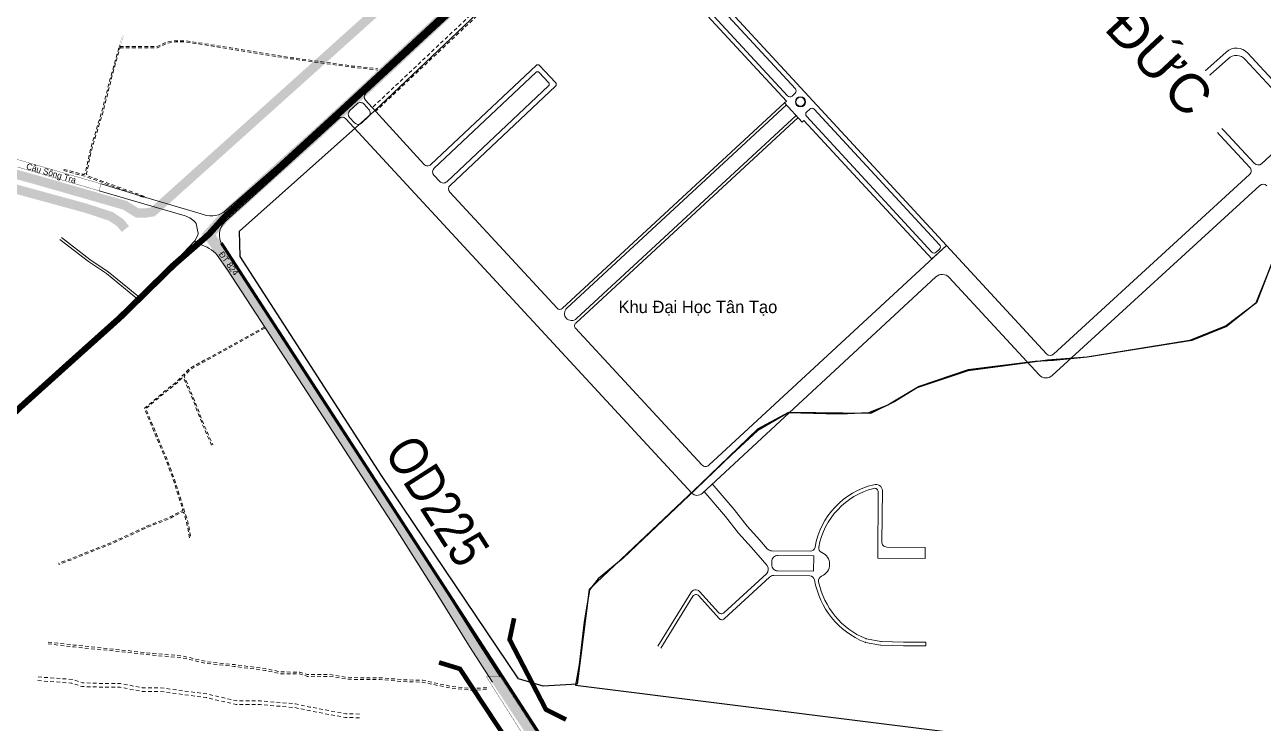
# Model space of a CAD drawing. Header units: metres. Extents: x 556238 to 587446, y 1177111 to 1219372.
# Drawn here: x 574145 to 576151, y 1193301 to 1194432 of the extents above; entities that cross this region are included whole.
import ezdxf
from ezdxf.enums import TextEntityAlignment as Align

# ---------------------------------------------------------------- set-up
doc = ezdxf.new("R2010")
doc.units = ezdxf.units.M
doc.header["$MEASUREMENT"] = 0
for name, pattern in [('ACAD_ISO03W100', [30, 12, -18]), ('DASHED2', [0.375, 0.25, -0.125]), ('Xr_GT Ben Luc$0$ACAD_ISO05W100', [33, 24, -3, 0, -3, 0, -3]), ('Xr_Nen GT$0$MON', [10, 6, -4])]:
    doc.linetypes.add(name, pattern=pattern)
for name, color, linetype in [('CAU', 7, 'Continuous'), ('Diameter_Text', 2, 'Continuous'), ('DUONG GIAO THONG', 7, 'Continuous'), ('VUNG DAN CU', 8, 'Continuous')]:
    doc.layers.add(name, color=color, linetype=linetype)
for name, color, linetype, lineweight in [('CNTV-TEXT', 40, 'Continuous', 20), ('PHL_VUNG CAP NUOC', 4, 'Xr_GT Ben Luc$0$ACAD_ISO05W100', 40), ('Pipe Existing', 1, 'ACAD_ISO03W100', 60), ('Pipe Existing_DTDH', 4, 'ACAD_ISO03W100', 40), ('Xr_Nen GT$0$CAU-CONG', 4, 'Continuous', 0), ('Xr_Nen GT$0$DUONG BT-NEN BT', 38, 'Continuous', 0), ('Xr_Nen GT$0$DUONG NHUA', 38, 'Continuous', 0), ('Xr_Nen GT$0$DUONG_DA', 38, 'Xr_Nen GT$0$MON', 0)]:
    doc.layers.add(name, color=color, linetype=linetype, lineweight=lineweight)
doc.styles.add('ARIAL', font='arial.ttf')
doc.styles.add('UTM', font='')
doc.styles.add('Xr_Nen GT$0$VN', font='VAPTIMN0.TTF')
doc.styles.get('UTM').set_extended_font_data('UTM Swiss Condensed')

# ---------------------------------------------------------------- blocks, each defined once
blk = doc.blocks.new('GT CHINH')
at = {"layer": 'CAU', "ltscale": 5, "const_width": 7.5}
for points in [[(9545.9, -5727.3), (9538.6, -5761.8), (9597.4, -5874.9), (9629.9, -5891.3)], [(9424.3, -5798.8), (9458.1, -5809.2), (9528.4, -5915.5), (9527, -5951.9)]]:
    blk.add_lwpolyline(points, dxfattribs=at)
at = {"layer": 'DUONG GIAO THONG', "color": 9, "ltscale": 5, "const_width": 17.5}
blk.add_lwpolyline([(10842.8, -3429.2), (10746.8, -3520.8), (10622.2, -3639.9), (10341.1, -3909.3), (10264.1, -3982.2), (10157.1, -4081.3), (10050.2, -4180.3), (10050.2, -4180.3), (9941.9, -4280.4), (9793.7, -4417.3), (9682.7, -4519.9), (9471.6, -4716.4), (9285.3, -4889.4), (9213.9, -4954.8), (9077.1, -5077.5), (9051.2, -5106.2), (9072, -5136.1), (9109.8, -5192.9), (9190.6, -5316.8), (9360.1, -5577.5), (9498.7, -5797.8), (9676.4, -6066.8)], dxfattribs=at)
blk = doc.blocks.new('DTDH_EXISTING_PIPE')
at = {"layer": 'Pipe Existing_DTDH', "color": 3, "linetype": 'DASHED2', "ltscale": 200, "const_width": 15, "elevation": 0.8, "flags": 128}
for points in [[(-1539.6, -4182.3), (-1882.6, -4501.9), (-2317.1, -4899.6), (-2584.3, -5141), (-3406.8, -5879.3), (-3416.1, -5887), (-3427.8, -5888.8), (-3441, -5888.6), (-3460.7, -5876.3), (-3609.7, -5833.6), (-3674.1, -5816)], [(-3676.6, -5815.3), (-3684, -5837.1), (-3613.3, -5856.6), (-3524.9, -5880.7), (-3483.6, -5894.2), (-3468.2, -5904.6), (-3460, -5914.7)]]:
    blk.add_lwpolyline(points, dxfattribs=at)

msp = doc.modelspace()

# ---------------------------------------------------------------- linework, layer by layer
at = {"layer": 'PHL_VUNG CAP NUOC', "color": 13, "ltscale": 5, "const_width": 10}
msp.add_lwpolyline([(576234.36192, 1195769.30146), (576138.39289, 1195677.66716), (576013.79028, 1195558.5548), (575732.70074, 1195289.16934), (575655.68921, 1195216.29027), (575548.70459, 1195117.2212), (575441.71998, 1195018.15213), (575441.71998, 1195018.15213), (575333.4346, 1194918.07324), (575185.27955, 1194781.15046), (575074.26967, 1194678.56531), (574863.12205, 1194482.07607), (574676.84301, 1194309.10216), (574605.49217, 1194243.68509), (574468.63308, 1194120.94001), (574442.81102, 1194092.23887), (574385.80309, 1194042.54144), (574298.70705, 1193957.28072), (574227.35407, 1193893.39578), (574139.10734, 1193814.02016), (574125.85913, 1193801.47204), (574098.24257, 1193782.2609), (573915.21656, 1193706.13631)], dxfattribs=at)
at = {"layer": 'VUNG DAN CU', "ltscale": 5}
for points in [[(576171.16363, 1194061.42652, 0), (576139.06454, 1193981.24495, 0), (576091.40953, 1193943.56089, 0), (576035.30337, 1193920.87032, 0), (575865.55937, 1193893.81453, 0), (575811.23399, 1193888.25198, 0), (575781.40366, 1193886.7146, 0), (575672.76198, 1193873.33138, 0), (575593.66632, 1193846.19896, 0), (575554.15623, 1193821.84136, 0), (575514.57778, 1193802.69023, 0), (575382.12832, 1193803.97185, 0), (575331.55282, 1193777.01248, 0), (575239.26978, 1193687.96386, 0), (575081.17689, 1193538.93138, 0), (575058.87494, 1193517.65311, 0), (575039.34178, 1193364.73946, 0), (575039.34178, 1193364.73946, 0), (574984.50182, 1193361.39387, 0), (574944.60898, 1193372.99667, 0), (574722.58518, 1193702.02992, 0), (574493.59882, 1194056.36247, 0), (574492.83518, 1194097.65448, 0), (574710.11832, 1194291.34327, 0), (575085.30573, 1194647.50744, 0)], [(576171.29478, 1194062.86072, 0), (576139.88408, 1193981.73164, 0), (576090.51863, 1193944.34935, 0), (576031.75557, 1193920.5625, 0), (575865.72448, 1193893.7297, 0), (575801.54374, 1193888.71932, 0), (575672.34289, 1193871.83299, 0), (575589.47821, 1193844.01562, 0), (575542.75527, 1193815.94214, 0), (575511.33501, 1193803.48937, 0), (575477.20313, 1193801.91292, 0), (575442.84185, 1193801.77912, 0), (575381.57088, 1193803.50896, 0), (575332.40187, 1193775.05186, 0), (575289.38797, 1193735.8623, 0), (575232.16695, 1193680.52798, 0), (575114.09497, 1193568.5519, 0), (575073.51381, 1193535.11918, 0), (575059.69126, 1193517.10282, 0), (575050.84706, 1193464.81906, 0), (575042.84379, 1193395.705, 0), (575036.80167, 1193363.04908, 0), (577506.35166, 1193054.05527, 0)]]:
    msp.add_polyline3d(points, dxfattribs=at)
at = {"layer": 'Xr_Nen GT$0$CAU-CONG', "flags": 128}
for points, const_width in [([(574298.11612, 1194398.15318), (574302.80951, 1194413.80796), (574304.72526, 1194413.23361), (574300.03188, 1194397.57882)], 0.2), ([(574131.04, 1194214.163), (574268.387, 1194174.178), (574265.1336, 1194163.00268), (574127.7866, 1194202.98768)], 0.5), ([(574892.684, 1193376.273), (574915.142, 1193376.112), (574992.13569, 1193257.72467), (574966.26521, 1193260.23346)], 0.5)]:
    msp.add_lwpolyline(points, close=True, dxfattribs=dict(at, const_width=const_width))
at = {"layer": 'Xr_Nen GT$0$DUONG BT-NEN BT', "flags": 128}
for points in [[(575401.87993, 1194329.50196), (575096.15787, 1194660.10995), (575051.47761, 1194618.79292), (575058.26695, 1194611.45093), (575077.25023, 1194629.00527, -0.4142135624), (575081.48963, 1194628.83948), (575378.38554, 1194307.77607), (575375.49738, 1194305.10531), (575404.03661, 1194274.24297), (575406.92477, 1194276.91373), (575614.08445, 1194052.89115), (575637.57883, 1194074.61703)], [(575392.97594, 1194328.084), (575100.83539, 1194644.00496, 0.4142135624), (575093.76972, 1194644.28129), (575088.63032, 1194639.52875, 0.4142135624), (575088.354, 1194632.46308), (575380.49297, 1194316.54383, 0.4141163444), (575387.55742, 1194316.26637), (575392.69839, 1194321.0172, 0.414310787)]]:
    msp.add_lwpolyline(points, format="xyb", close=True, dxfattribs=at)
for points in [[(575411.35458, 1194290.53456, 0.4142135624), (575411.07825, 1194283.46889), (575614.22057, 1194063.79067, 0.4142135624), (575621.28624, 1194063.51434), (575626.42564, 1194068.26688, 0.4142135624), (575626.70196, 1194075.33255), (575423.55964, 1194295.01077, 0.4142135624), (575416.49398, 1194295.28709), (575411.35458, 1194290.53456)], [(574201.93602, 1194083.99446), (574247.9047, 1194048.7639), (574277.43497, 1194028.83792), (574323.13342, 1193991.45537, -0.434893822), (574323.51185, 1193985.61605), (574300.53092, 1193961.22909), (574257.30453, 1193922.58238), (574203.23166, 1193874.46052), (574158.99541, 1193835.19264), (574124.06455, 1193802.04481), (574097.35357, 1193783.90181), (574015.05842, 1193749.64643), (574016.59558, 1193745.95357), (574099.26538, 1193780.36491), (574126.5816, 1193798.91901), (574161.70059, 1193832.24536), (574205.889, 1193871.47077), (574259.96716, 1193919.59736), (574303.32461, 1193958.36122), (574331.40287, 1193988.15738), (574385.70142, 1194039.78046), (574428.074, 1194075.585)], [(574420.489, 1194081.795), (574382.95547, 1194042.68906), (574331.8017, 1193994.05581, -0.3780537853), (574326.51293, 1193993.85869), (574279.82503, 1194032.05063), (574250.2421, 1194052.01214), (574204.36922, 1194087.16929)]]:
    msp.add_lwpolyline(points, format="xyb", dxfattribs=at)
at = {"layer": 'Xr_Nen GT$0$DUONG NHUA', "flags": 128}
for points in [[(575816.54361, 1195360.99106), (575813.51, 1195358.07), (575659.448, 1195212.275), (575445.453, 1195014.113), (575228.882, 1194813.955), (575069.418, 1194666.593), (574866.867, 1194478.048), (574697.37651, 1194320.6635, 0.4116350338), (574696.91005, 1194309.40941), (574791.30712, 1194205.93761, 0.4166149264), (574802.66025, 1194205.54408), (574972.99783, 1194365.7788, -0.4142135624), (574978.65205, 1194365.60599), (575004.6452, 1194337.97397, -0.4142135624), (575004.47239, 1194332.31975), (574833.76525, 1194171.73739, 0.411816269), (574833.37494, 1194160.47688), (575007.0476, 1193972.79695, 0.4140083835), (575015.52343, 1193972.46542), (575375.49738, 1194305.10531)], [(574268.387, 1194174.178), (574340.986, 1194151.983), (574430.721, 1194125.738, 0.2442075057), (574467.229, 1194128.176), (574552.44323, 1194202.68809), (574656.30951, 1194297.54081), (574859.3771, 1194486.10414)], [(575397.2993, 1194281.5287), (575037.34755, 1193948.89328, 0.414411727), (575037.0159, 1193940.41161), (575241.72389, 1193719.19325, 0.4142187731), (575253.02922, 1193718.75512), (575637.57883, 1194074.61703), (575800.01139, 1193898.96237, 0.4127955063), (575811.28794, 1193898.494), (576128.75124, 1194189.22073, 0.4159207403), (576129.21655, 1194200.5578), (576034.26762, 1194303.03373, -0.4200396338), (576035.98195, 1194338.69705), (576090.77746, 1194387.4825, -0.4084113939), (576125.73978, 1194385.80188), (576171.77052, 1194336.12209, 0.4178943322)], [(575394.2441, 1194284.83259), (575038.68882, 1193956.26, -0.4140154254), (575021.73695, 1193956.92285), (575022.33197, 1193956.27985, -0.414411727), (575022.99527, 1193973.24319), (575378.54448, 1194301.81017)], [(574915.142, 1193376.112), (574877.958, 1193433.287), (574822.18117, 1193523.23733), (574757.996, 1193624.998), (574593.926, 1193877.39), (574464.98377, 1194075.01454, -0.3695577829), (574470.03716, 1194113.70403), (574559.832, 1194194.539), (574653.38395, 1194279.97247, -0.412286699), (574664.65039, 1194279.4986), (575225.10611, 1193673.8403, 0.4142252952), (575242.06429, 1193673.18328), (575620.72342, 1194023.6098, -0.4143262292), (575641.92465, 1194022.78473), (575787.9768, 1193864.84386, 0.4127955063), (575809.12033, 1193863.96567), (576145.13195, 1194171.67859, -0.4125084428), (576156.40317, 1194171.21598)], [(574265.1336, 1194163.00268), (574337.97724, 1194141.92311), (574404.686, 1194122.422, -0.1574165979), (574422.375, 1194109.933), (574425.35409, 1194096.46908, -0.1726517658), (574424.52348, 1194089.81455), (574420.489, 1194081.795), (574428.074, 1194075.585), (574428.074, 1194075.585, -0.1920862838), (574456.297, 1194058.628), (574473.28244, 1194034.93666), (574581.35658, 1193869.20404), (574745.3637, 1193616.90877), (574809.46341, 1193515.28361), (574865.29519, 1193425.24465), (574902.56738, 1193367.93404)], [(575175.22754, 1193422.93209), (575226.92955, 1193506.69131, -0.5015013005), (575236.50953, 1193507.5373), (575269.35397, 1193470.7756, 0.4181470395), (575277.88549, 1193470.35283), (575351.17515, 1193537.62189, -0.1901171274), (575358.02622, 1193540.2543), (575416.24227, 1193539.73565, -0.3623380087), (575424.05379, 1193533.1004, 0.2592830107), (575505.28284, 1193432.4016, 0.0492959279), (575506.4151, 1193432.06851), (575530.73346, 1193427.45224, 0.0399608892), (575531.68545, 1193427.3493), (575567.96054, 1193426.33929), (575604.08422, 1193426.28202), (575604.09373, 1193432.28201), (575568.12757, 1193432.33903, -0.0065627866), (575567.97009, 1193432.34135), (575532.33255, 1193433.33361, -0.0399608892), (575531.38057, 1193433.43655), (575508.12377, 1193437.85131, -0.0505081563), (575506.96464, 1193438.19534, -0.2497270769), (575430.69969, 1193530.24379, -0.3616879002), (575435.53143, 1193539.2666, 0.6696138159), (575435.74872, 1193577.64202, -0.3530191583), (575430.97098, 1193586.47782, -0.2924934187), (575519.85805, 1193681.26551, -0.4906490308), (575527.33309, 1193675.41752), (575526.76069, 1193568.59801), (575603.08049, 1193567.78994), (575603.27106, 1193585.78893), (575540.95048, 1193586.44878, -0.4142135624), (575533.03563, 1193594.53303), (575534.20321, 1193677.6764, 0.4651047386), (575519.92038, 1193687.35213, 0.2992530859), (575424.85203, 1193586.35248, -0.3668657952), (575416.90052, 1193579.73163), (575354.87537, 1193580.28396, -0.2153531343), (575347.40326, 1193583.73923), (575335.52381, 1193597.46453), (575314.74423, 1193620.24708), (575294.02861, 1193647.40573), (575258.2572, 1193688.46379)], [(575244.68556, 1193676.63964), (575280.0721, 1193636.02333), (575300.9121, 1193608.70161), (575322.06691, 1193585.50767), (575346.78414, 1193556.94984, -0.4056988514), (575345.98493, 1193543.03832), (575277.30882, 1193480.0038, -0.4181470395), (575268.7773, 1193480.42656), (575237.97497, 1193514.70397, 0.463085243), (575223.45602, 1193512.48985), (575170.12189, 1193426.08365)]]:
    msp.add_lwpolyline(points, format="xyb", dxfattribs=at)
for points in [[(576212.81241, 1194277.11326), (576121.73593, 1194375.40976, 0.4084113939), (576093.76607, 1194376.75426), (576046.44082, 1194334.61972, 0.4200396338), (576045.06936, 1194306.08907), (576136.65482, 1194207.24324, 0.4125084428), (576147.92604, 1194206.78063), (576212.3471, 1194265.77619, 0.4159207403)], [(574807.99846, 1194199.58236), (574972.65223, 1194354.47037, -0.4142135624), (574978.30644, 1194354.29757), (574993.33677, 1194338.31957, -0.4142135624), (574993.16396, 1194332.66536), (574828.42704, 1194177.69912, -0.4166149264), (574817.07391, 1194178.09264), (574807.60815, 1194188.32184, -0.411816269)], [(574671.4379, 1194292.78227), (574683.12895, 1194303.63827, -0.4167968009), (574694.48265, 1194303.16768), (574702.35853, 1194294.53466, -0.4142135624), (574701.84021, 1194283.23283), (574690.10178, 1194272.5239, -0.4121395715), (574678.83831, 1194273.00048), (574671.00148, 1194281.49543, -0.4132600394)], [(575354.66283, 1193557.78496), (575354.70738, 1193562.78477, -0.4142135624), (575364.79607, 1193572.69528), (575422.77847, 1193572.1787), (575422.55575, 1193547.1797), (575364.57335, 1193547.69627, -0.4142135624)]]:
    msp.add_lwpolyline(points, format="xyb", close=True, dxfattribs=at)
msp.add_lwpolyline([(575364.79607, 1193572.69528), (575422.77847, 1193572.1787)], dxfattribs=at)
at = {"layer": 'Xr_Nen GT$0$DUONG NHUA'}
for radius in [8.21685, 7.21685]:
    msp.add_circle((575401.223, 1194307.013), radius, dxfattribs=at)
at = {"layer": 'Xr_Nen GT$0$DUONG_DA', "flags": 128}
for points in [[(574712.57478, 1194291.06821), (574916.83171, 1194483.21049), (574911.35029, 1194489.03751), (574707.09337, 1194296.89523)], [(574298.54803, 1194396.24473), (574359.24722, 1194396.24473), (574375.18357, 1194403.75706), (574389.67974, 1194405.8256), (574405.80939, 1194405.82701), (574473.48105, 1194395.00855), (574576.84199, 1194378.35921), (574676.73162, 1194364.75953), (574716.52892, 1194360.34274)], [(574298.54803, 1194394.24473), (574359.69498, 1194394.24473), (574375.76409, 1194401.81964), (574389.8218, 1194403.82561), (574405.65061, 1194403.82699), (574473.16416, 1194393.03382), (574576.54801, 1194376.38079), (574676.48638, 1194362.77447), (574716.30831, 1194358.35495)], [(574207.89389, 1194195.71244), (574242.87024, 1194186.33605), (574340.64648, 1194151.0424)]]:
    msp.add_lwpolyline(points, dxfattribs=at)
for points in [[(574208.41176, 1194197.64423), (574238.33457, 1194189.62258, 0.4299334465), (574243.28365, 1194192.658), (574251.3688, 1194230.86307), (574269.80528, 1194291.45001), (574282.83219, 1194343.09403), (574298.11043, 1194398.13347)], [(574300.03757, 1194397.59853), (574284.76565, 1194342.5819), (574271.73272, 1194290.91399), (574253.30747, 1194230.36397), (574245.04982, 1194191.34381, 0.3743880897), (574247.60507, 1194186.75326), (574341.32552, 1194152.9236)], [(574532.80835, 1193942.30926), (574412.61519, 1193875.89314, 0.0711168058), (574412.16346, 1193875.552), (574389.67188, 1193852.90644, -0.0312999518), (574389.48484, 1193852.74032), (574371.9618, 1193839.03781, 0.0101092418), (574371.89912, 1193838.98672), (574339.53382, 1193811.49894, 0.3279412822), (574338.98704, 1193809.19414), (574372.96515, 1193729.01827, -0.0108125815), (574372.99717, 1193728.93793), (574385.33433, 1193695.92141, -0.0130453476), (574385.36829, 1193695.82275), (574400.59826, 1193647.51771, -0.3669338949), (574399.5957, 1193645.13273), (574377.9096, 1193634.13064, -0.0226305418), (574377.74469, 1193634.05615), (574342.85344, 1193620.16096, 0.012809282), (574342.75925, 1193620.12063), (574287.76263, 1193594.88305, -0.0122444842), (574287.67264, 1193594.84439), (574252.78235, 1193580.85819, -0.0007798174), (574252.77655, 1193580.85587), (574221.83005, 1193568.56249, -0.0057807604), (574221.78688, 1193568.54592), (574199.41088, 1193560.25083)], [(574533.77565, 1193940.55874), (574413.83273, 1193874.2809, 0.0711168058), (574413.38101, 1193873.93976), (574403.75385, 1193864.24669, 0.3065215755), (574403.33683, 1193862.04426), (574419.85286, 1193823.80692), (574434.19261, 1193786.20709), (574449.34439, 1193752.03915)], [(574447.5161, 1193751.22839), (574432.3428, 1193785.44483), (574417.99961, 1193823.0537), (574402.45403, 1193859.04428, 0.5307822217), (574399.19895, 1193859.66061), (574391.00259, 1193851.40814, -0.0312999518), (574390.81556, 1193851.24202), (574373.22565, 1193837.48723, 0.0101092418), (574373.16297, 1193837.43614), (574341.94881, 1193810.92602, 0.3279412822), (574341.40203, 1193808.62121), (574374.82349, 1193729.75885, -0.0108125815), (574374.85551, 1193729.6785), (574387.22607, 1193696.57258, -0.0130453476), (574387.26004, 1193696.47392), (574403.27004, 1193645.69486, -0.0011362562), (574403.27275, 1193645.68619), (574408.99908, 1193627.23188, -0.0283187117), (574409.05383, 1193627.01223), (574413.86153, 1193601.69066)], [(574411.89664, 1193601.31759), (574407.08893, 1193626.63916), (574402.41514, 1193641.70142, 0.4645092405), (574399.60011, 1193642.8923), (574378.65294, 1193632.26509), (574343.5934, 1193618.30288), (574288.50774, 1193593.02444), (574253.52072, 1193578.99946), (574222.52544, 1193566.6867), (574200.10607, 1193558.37554)], [(574182.67935, 1193429.65808), (574224.1315, 1193424.87288, 0.0028467375), (574224.16546, 1193424.86915), (574311.03389, 1193415.8422, -0.0021743927), (574311.05983, 1193415.83939), (574352.34424, 1193411.18603, 0.0073903131), (574352.4325, 1193411.1774), (574399.01645, 1193407.31702, -0.0374828604), (574399.46005, 1193407.24652), (574437.70487, 1193398.18916, 0.0311830434), (574438.07331, 1193398.12584), (574484.12712, 1193393.13959, -0.0046159453), (574484.18213, 1193393.13312), (574534.18693, 1193386.78303, -0.0237332468), (574534.46728, 1193386.73382), (574558.5903, 1193381.30831, 0.0545793845), (574559.2392, 1193381.23521), (574589.00757, 1193381.14211, -0.074335708), (574589.88453, 1193381.0082), (574601.99666, 1193377.26249, 0.0762534582), (574602.8965, 1193377.12859), (574616.84595, 1193377.19137, -0.0021608485), (574616.87188, 1193377.19137), (574637.92935, 1193377.10413, -0.0380896627), (574638.3843, 1193377.06752), (574665.93524, 1193372.72228, 0.0290961211), (574666.28241, 1193372.68806), (574686.95867, 1193371.85898, 0.0112681916), (574687.09385, 1193371.85661), (574719.71405, 1193372.01953, -0.0231743641), (574719.99176, 1193372.00804), (574757.4623, 1193368.71393, 0.0146715007), (574757.63802, 1193368.70366), (574788.59781, 1193367.80543, -0.0451141683), (574789.13425, 1193367.7412), (574835.47131, 1193357.89681, 0.0277845274), (574835.80053, 1193357.84578), (574870.28649, 1193354.4473, 0.0399468094), (574870.76501, 1193354.4385), (574895.43315, 1193355.95683)], [(574183.02338, 1193432.63829), (574224.45856, 1193427.85504, 0.0028467375), (574224.49252, 1193427.85132), (574311.35695, 1193418.82479, -0.0021743927), (574311.38289, 1193418.82198), (574352.6362, 1193414.17212, 0.0073903131), (574352.72445, 1193414.16349), (574399.48866, 1193410.28818, -0.0374828604), (574399.93225, 1193410.21768), (574438.21399, 1193401.15157, 0.0311830434), (574438.58242, 1193401.08825), (574484.47757, 1193396.11918, -0.0046159453), (574484.53258, 1193396.11271), (574534.70621, 1193389.74118, -0.0237332468), (574534.98656, 1193389.69197), (574558.92813, 1193384.30727, 0.0545793845), (574559.57704, 1193384.23417), (574589.46545, 1193384.14069, -0.0743357079), (574590.34241, 1193384.00679), (574602.44335, 1193380.26453, 0.0762534581), (574603.34319, 1193380.13063), (574616.84541, 1193380.1914, -0.0021608485), (574616.87134, 1193380.1914), (574638.17065, 1193380.10315, -0.0380896627), (574638.62559, 1193380.06655), (574666.23002, 1193375.71287, 0.0290961211), (574666.57719, 1193375.67865), (574687.01131, 1193374.85928, 0.0112681916), (574687.14649, 1193374.85691), (574719.83819, 1193375.02018, -0.0231743641), (574720.1159, 1193375.0087), (574757.63732, 1193371.71011, 0.0146715007), (574757.81304, 1193371.69985), (574788.95594, 1193370.7963, -0.0451141683), (574789.49238, 1193370.73207), (574835.93155, 1193360.86599, 0.0277845274), (574836.26078, 1193360.81496), (574870.3418, 1193357.45638, 0.0399468094), (574870.82031, 1193357.44758), (574895.24885, 1193358.95117)], [(574686.86302, 1193310.19958), (574665.03463, 1193310.47043, -0.0435590075), (574664.51549, 1193310.52224), (574605.67397, 1193321.62726, -0.0061933959), (574605.60111, 1193321.64195), (574582.45498, 1193326.607, 0.0317251039), (574582.07882, 1193326.66304), (574526.46725, 1193331.37057, 0.0205198434), (574526.22135, 1193331.38126), (574488.1176, 1193331.47199, -0.0559989252), (574487.45208, 1193331.54836), (574439.0388, 1193342.68723, 0.0232274235), (574438.76471, 1193342.73702), (574364.88008, 1193352.64084, 0.0321783846), (574364.49525, 1193352.6674), (574334.94013, 1193352.8028, -0.0455704049), (574334.39691, 1193352.85492), (574299.33303, 1193359.47981, 0.0455209032), (574298.79041, 1193359.53193), (574270.5078, 1193359.66708, -0.0062417701), (574270.43292, 1193359.66838), (574238.01643, 1193360.6329, -0.0724919203), (574237.16421, 1193360.78312), (574221.00207, 1193366.12485, 0.0617617734), (574220.27786, 1193366.26852), (574165.74231, 1193370.22781)], [(574686.93746, 1193316.19912), (574665.63273, 1193316.46347, -0.0435590075), (574665.11359, 1193316.51528), (574606.85972, 1193327.5094, -0.0061933959), (574606.78687, 1193327.52408), (574583.3408, 1193332.55348, 0.0317251039), (574582.96464, 1193332.60951), (574526.72788, 1193337.36997, 0.0205198434), (574526.48197, 1193337.38065), (574488.80599, 1193337.47036, -0.0559989252), (574488.14047, 1193337.54674), (574440.11235, 1193348.59699, 0.0232274235), (574439.83825, 1193348.64678), (574365.2941, 1193358.63901, 0.0321783846), (574364.90927, 1193358.66557), (574335.51559, 1193358.80022, -0.0455704049), (574334.97238, 1193358.85234), (574299.90909, 1193365.47713, 0.0455209032), (574299.36646, 1193365.52925), (574270.61138, 1193365.66666, -0.0062417701), (574270.53649, 1193365.66795), (574239.06898, 1193366.60424, -0.0724919203), (574238.21677, 1193366.75446), (574222.17856, 1193372.05523, 0.0617617735), (574221.45434, 1193372.1989), (574166.17676, 1193376.21206)]]:
    msp.add_lwpolyline(points, format="xyb", dxfattribs=at)

# ---------------------------------------------------------------- texts
at = {"layer": 'Xr_Nen GT$0$CAU-CONG', "insert": (574149.1792, 1194207.99149), "char_height": 10, "attachment_point": 1, "rotation": 343.79622579, "style": 'Xr_Nen GT$0$VN'}
msp.add_mtext_dynamic_manual_height_columns('Caàu Soâng Tra', width=243.9417653, gutter_width=100, heights=[0], dxfattribs=at)
at = {"layer": 'Xr_Nen GT$0$CAU-CONG', "insert": (575106.58265, 1193985.01881), "char_height": 20, "attachment_point": 1, "style": 'Xr_Nen GT$0$VN'}
msp.add_mtext_dynamic_manual_height_columns('Khu Ñaïi Hoïc Taân Taïo', width=295.8793586, gutter_width=100, heights=[0], dxfattribs=at)
at = {"layer": 'Xr_Nen GT$0$DUONG NHUA', "insert": (574466.41058, 1194066.06311), "char_height": 10, "attachment_point": 1, "rotation": 305.55026499, "style": 'Xr_Nen GT$0$VN'}
msp.add_mtext_dynamic_manual_height_columns('ÑT 824', width=295.8793586, gutter_width=100, heights=[0], dxfattribs=at)

# ---------------------------------------------------------------- next in the draw order: block references
at = {"layer": 'DUONG GIAO THONG'}
msp.add_blockref('GT CHINH', (565391.56753, 1199198.47471), dxfattribs=at)

# ---------------------------------------------------------------- next in the draw order: linework, layer by layer
at = {"layer": 'Pipe Existing', "color": 1, "linetype": 'DASHED2', "ltscale": 500, "const_width": 5, "flags": 128}
msp.add_lwpolyline([(575264.5157, 1192843.03497), (574463.232, 1194078.48)], dxfattribs=at)

# ---------------------------------------------------------------- next in the draw order: texts
at = {"layer": 'CNTV-TEXT', "color": 5, "insert": (575843.33597, 1194521.21257), "char_height": 62.5, "width": 679.1420086, "attachment_point": 5, "rotation": 313, "style": 'ARIAL', "bg_fill": 3, "box_fill_scale": 1.2, "bg_fill_color": 256, "bg_fill_transparency": 0}
msp.add_mtext('KDC TÂN ĐỨC', dxfattribs=at)
at = {"layer": 'Diameter_Text', "color": 1, "style": 'UTM'}
msp.add_text('OD225', height=62.5, rotation=302.60990589, dxfattribs=at).set_placement((574709.86797, 1193729.96534, -1.937), align=Align.BOTTOM_LEFT)

# ---------------------------------------------------------------- next in the draw order: block references
at = {"layer": 'Pipe Existing_DTDH', "linetype": 'ByBlock'}
msp.add_blockref('DTDH_EXISTING_PIPE', (577767.86613, 1200015.74782, -0.796), dxfattribs=at)

doc.saveas('drawing.dxf')
